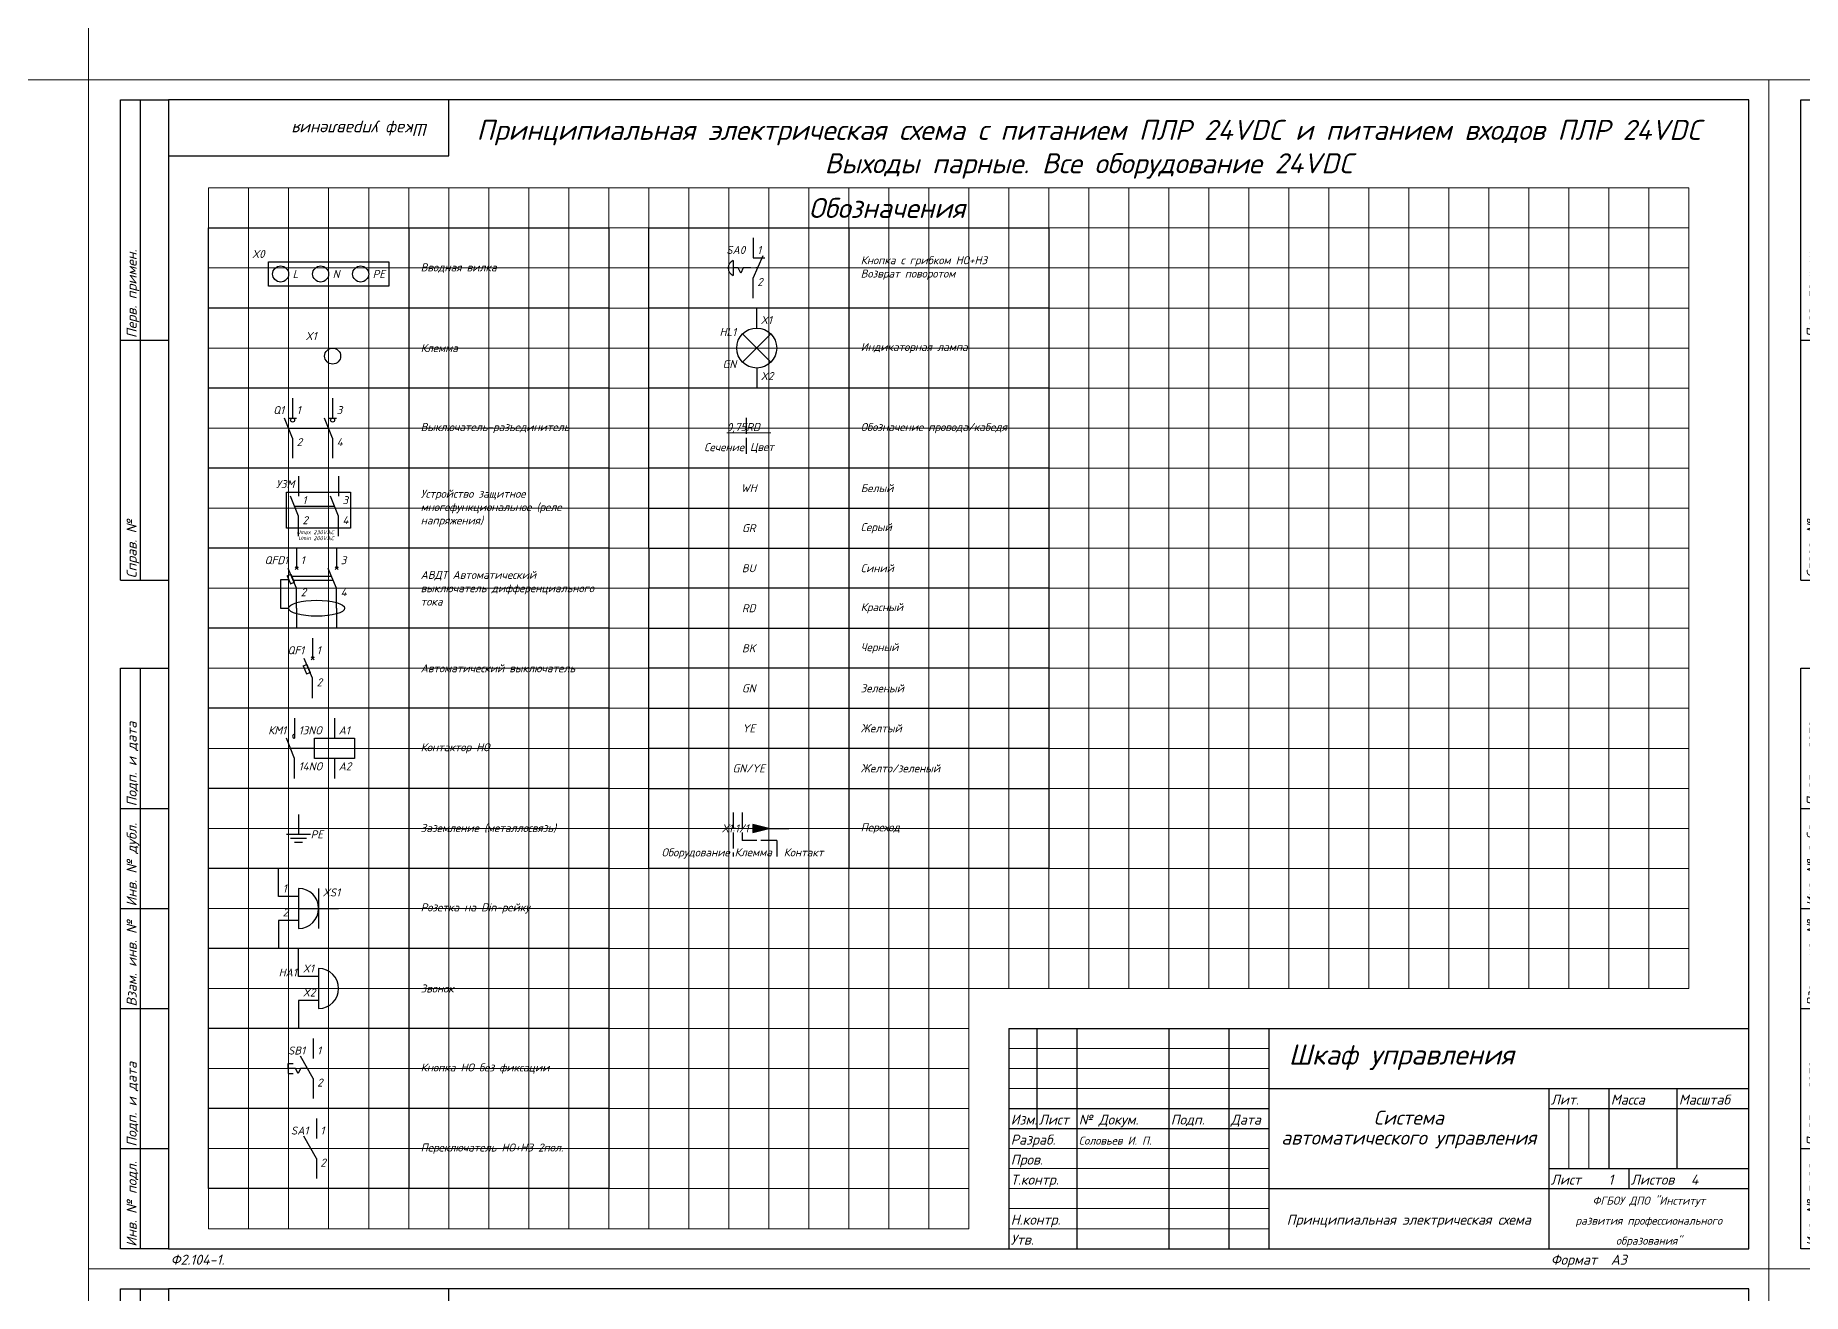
# Model space of a CAD drawing. Header units: millimetres. Extents: x 0 to 53000, y -591 to 24400.
# Drawn here: x 20586.7 to 21028.5, y 12796.8 to 13111.1 of the extents above; entities that cross this region are included whole.
import ezdxf
from ezdxf.enums import TextEntityAlignment as Align

# ---------------------------------------------------------------- set-up
doc = ezdxf.new("R2010")
doc.units = ezdxf.units.MM
doc.linetypes.add('Ш4х1_Гост_ЕСКД', pattern=[5, 4, -1])
for name, color, linetype, lineweight in [('4', 4, 'Continuous', 15), ('Основная', 7, 'Continuous', 30), ('Тонкая для кабелей', 7, 'Continuous', 15), ('Штриховая', 7, 'Ш4х1_Гост_ЕСКД', 30)]:
    doc.layers.add(name, color=color, linetype=linetype, lineweight=lineweight)
doc.layers.add('Привязки', color=2, linetype='Continuous', lineweight=0, plot=False, transparency=0.8)
doc.layers.add('рамка', color=253, linetype='Continuous', lineweight=5, transparency=0.8)
doc.styles.add('текст', font='isocpeui.ttf')

# ---------------------------------------------------------------- blocks, each defined once
blk = doc.blocks.new('*U434')
at = {"layer": 'Привязки'}
for p, q in [((-1850, 1300), (-1850, 1800)), ((-2350, 1300), (-1850, 1300)), ((350, 1300), (-1850, 1300)), ((-1850, 1300), (-1850, -1300))]:
    blk.add_line(p, q, dxfattribs=at)
blk = doc.blocks.new('*U435')
at = {"layer": 'Привязки', "color": 0, "linetype": 'ByBlock', "lineweight": -2, "transparency": 16777216}
blk.add_blockref('*U434', (14100, 0), dxfattribs=at)
blk = doc.blocks.new('*U109')
for p, q in [((8, 232), (8, 292)), ((8, 292), (20, 292)), ((13, 232), (13, 292)), ((90, 292), (90, 292)), ((90, 292), (90, 292)), ((90, 278), (90, 292)), ((90, 292), (90, 292)), ((90, 292), (90, 292)), ((90, 292), (90, 292)), ((20, 278), (90, 278)), ((8, 232), (20, 232)), ((8, 172), (8, 232)), ((13, 172), (13, 232)), ((8, 172), (20, 172)), ((8, 115), (8, 150)), ((8, 150), (20, 150)), ((13, 115), (13, 150)), ((8, 90), (8, 115)), ((8, 115), (20, 115)), ((13, 90), (13, 115)), ((8, 65), (8, 90)), ((8, 90), (20, 90)), ((13, 65), (13, 90)), ((8, 30), (8, 65)), ((8, 65), (20, 65)), ((13, 30), (13, 65)), ((230, 60), (415, 60)), ((230, 60), (230, 5)), ((237, 60), (237, 35)), ((247, 60), (247, 5)), ((270, 60), (270, 5)), ((285, 60), (285, 5)), ((295, 60), (295, 5)), ((415, 60), (415, 60)), ((415, 60), (415, 60)), ((295, 45), (415, 45)), ((365, 45), (365, 20)), ((380, 45), (380, 25)), ((397, 45), (397, 25)), ((230, 40), (295, 40)), ((365, 40), (415, 40)), ((230, 35), (295, 35)), ((8, 5), (8, 30)), ((8, 30), (20, 30)), ((13, 5), (13, 30)), ((365, 25), (415, 25)), ((385, 25), (385, 20)), ((295, 20), (415, 20)), ((365, 20), (365, 5)), ((20, 5), (8, 5))]:
    blk.add_line(p, q)
blk.add_lwpolyline([(20, 5), (415, 5), (415, 292), (20, 292)], close=True)
at = {"layer": '4'}
for p, q in [((230, 55), (295, 55)), ((230, 50), (295, 50)), ((230, 45), (295, 45)), ((370, 40), (370, 25)), ((375, 40), (375, 25)), ((230, 30), (295, 30)), ((230, 25), (295, 25)), ((230, 20), (295, 20)), ((230, 15), (295, 15)), ((230, 10), (295, 10))]:
    blk.add_line(p, q, dxfattribs=at)
at = {"layer": 'Привязки'}
blk.add_lwpolyline([(0, 0), (420, 0), (420, 297), (0, 297)], close=True, dxfattribs=at)
at = {"layer": 'рамка'}
blk.add_lwpolyline([(0, 297), (420, 297), (420, 0), (0, 0)], close=True, dxfattribs=at)
at = {"style": 'текст'}
for s, p in [('Перв. примен.', (12, 232.5)), ('Справ. №', (12, 172.5)), ('Подп. и дата', (12, 115.5)), ('Инв. № дубл.', (12, 90.5)), ('Взам. инв. №', (12, 65.5)), ('Подп. и дата', (12, 30.5)), ('Инв. № подл.', (12, 5.5))]:
    blk.add_text(s, height=2.5, rotation=90, dxfattribs=at).set_placement(p)
for s, height, p in [('Лит.', 2.5, (365.5, 41)), ('Масса', 2.5, (380.5, 41)), ('Масштаб', 2.5, (397.5, 41)), ('Изм.', 2.5, (230.5, 36)), ('Лист', 2.5, (237.5, 36)), ('№ Докум.', 2.5, (247.5, 36)), ('Подп.', 2.5, (270.5, 36)), ('Дата', 2.5, (285.5, 36)), ('Разраб.', 2.5, (230.5, 31)), ('Пров.', 2.5, (230.5, 26)), ('Т.контр.', 2.5, (230.5, 21)), ('Лист', 2.5, (365.5, 21)), ('Листов', 2.5, (385.5, 21)), ('Н.контр.', 2.5, (230.5, 11)), ('Ф2.104-1а.', 0.005, (20, 4.99)), ('Утв.', 2.5, (230.5, 6)), ('Ф2.104-1.', 2.5, (20.5, 1)), ('Формат', 2.5, (365.5, 1)), ('А3', 2.5, (380.5, 1)), ('А4', 0.025, (419.61, 0.01)), ('А2', 0.00833, (419.87, 0)), ('А1', 0.00625, (419.9, 0)), ('А0', 0.005, (419.92, 0))]:
    blk.add_text(s, height=height, dxfattribs=at).set_placement(p)
for tag, p, height in [('12', (90, 292), 0.00000373), ('13', (90, 292), 0.00000373), ('27', (90, 292), 0.00000522), ('29', (105, 279), 3.5), ('ИЗМ4', (230.5, 56), 2.5), ('ЛИСТИЗМ4', (237.5, 56), 2.5), ('№ДОКУМИЗМ4', (247.5, 56), 2.5), ('ПОДПИЗМ4', (270.5, 56), 2.5), ('ДАТАИЗМ4', (285.5, 56), 2.5), ('28', (415, 60), 0.0000438), ('ИЗМ3', (230.5, 51), 2.5), ('ЛИСТИЗМ3', (237.5, 51), 2.5), ('№ДОКУМИЗМ3', (247.5, 51), 2.5), ('ПОДПИЗМ3', (270.5, 51), 2.5), ('ДАТАИЗМ3', (285.5, 51), 2.5), ('ОБОЗНАЧЕНИЕ', (300, 51), 5), ('ИЗМ2', (230.5, 46), 2.5), ('ЛИСТИЗМ2', (237.5, 46), 2.5), ('№ДОКУМИЗМ2', (247.5, 46), 2.5), ('ПОДПИЗМ2', (270.5, 46), 2.5), ('ДАТАИЗМ2', (285.5, 46), 2.5), ('ИЗМ1', (230.5, 41), 2.5), ('ЛИСТИЗМ1', (237.5, 41), 2.5), ('№ДОКУМИЗМ1', (247.5, 41), 2.5), ('ПОДПИЗМ1', (270.5, 41), 2.5), ('ДАТАИЗМ1', (285.5, 41), 2.5), ('РАЗРАБ', (247.5, 31), 2.5), ('ДАТАРАЗРАБ', (285.5, 31), 2.5), ('ПРОВ', (247.5, 26), 2.5), ('ДАТАПРОВ', (285.5, 26), 2.5), ('ТКОНТР', (247.5, 21), 2.5), ('ДАТАТКОНТР', (285.5, 21), 2.5), ('ЛИСТОВ', (400.5, 21), 2.5), ('10', (230.5, 16), 2.5), ('11', (247.5, 16), 2.5), ('НКОНТР', (247.5, 11), 2.5), ('ДАТАНКОНТР', (285.5, 11), 2.5), ('УТВ', (247.5, 6), 2.5), ('ДАТАУТВ', (285.5, 6), 2.5)]:
    blk.add_attdef(tag, p, '', height=height, dxfattribs=at)
for tag, p, height, rotation in [('ОБОЗНАЧЕНИЕ-ВЕРХ', (85, 286), 3.5, 180), ('ПРИМЕНЯЕМОСТЬ', (19, 232.5), 2.5, 90), ('СПРАВ№', (19, 172.5), 2.5, 90), ('ДАТАУЧЁТАДУБЛ', (19, 115.5), 2.5, 90), ('ИНВ№ДУБЛ', (19, 90.5), 2.5, 90), ('ВЗАМИНВ№', (19, 65.5), 2.5, 90), ('ДАТАУЧЁТА', (19, 30.5), 2.5, 90), ('ИНВ№ПОДЛ', (19, 5.5), 2.5, 90)]:
    blk.add_attdef(tag, p, '', height=height, rotation=rotation, dxfattribs=at)
blk.add_attdef('30', text='', height=5, dxfattribs=at).set_placement((355, 64), align=Align.MIDDLE)
for tag, height, p in [('НАИМЕНОВАНИЕ1', 5, (330, 36)), ('НАИМЕНОВАНИЕ2', 3.5, (330, 31)), ('МАССА', 3.5, (388.5, 31)), ('МАСШТАБ', 3.5, (406, 31)), ('НАИМЕНОВАНИЕ3', 3.5, (330, 26)), ('НАИМЕНОВАНИЕ4', 2.5, (330, 21)), ('ЛИСТ', 2.5, (380.5, 21)), ('МАТЕРИАЛ1', 2.5, (330, 16)), ('ПРЕДПРИЯТИЕ1', 3.5, (390, 16)), ('МАТЕРИАЛ2', 2.5, (330, 11)), ('ПРЕДПРИЯТИЕ2', 3.5, (390, 11)), ('ПРЕДПРИЯТИЕ3', 3.5, (390.02, 6)), ('МАТЕРИАЛ3', 2.5, (330, 6))]:
    blk.add_attdef(tag, text='', height=height, dxfattribs=at).set_placement(p, align=Align.CENTER)
for tag, p in [('ЛИТЕРА', (367.5, 31)), ('ЛИТЕРА2', (372.5, 31)), ('ЛИТЕРА3', (377.5, 31))]:
    blk.add_attdef(tag, text='', height=2.5, dxfattribs=at).set_placement(p, align=Align.RIGHT)
for tag, p in [('ИНДЕКС', (367.5, 31)), ('ИНДЕКС2', (372.5, 31)), ('ИНДЕКС3', (377.5, 31))]:
    blk.add_attdef(tag, text='', height=2.5, dxfattribs=at).set_placement(p, align=Align.TOP_LEFT)
blk = doc.blocks.new('*U110')
for p, q in [((8, 232), (8, 292)), ((8, 292), (20, 292)), ((13, 232), (13, 292)), ((90, 292), (90, 292)), ((90, 292), (90, 292)), ((90, 278), (90, 292)), ((90, 292), (90, 292)), ((90, 292), (90, 292)), ((90, 292), (90, 292)), ((20, 278), (90, 278)), ((8, 232), (20, 232)), ((8, 172), (8, 232)), ((13, 172), (13, 232)), ((8, 172), (20, 172)), ((8, 115), (8, 150)), ((8, 150), (20, 150)), ((13, 115), (13, 150)), ((8, 90), (8, 115)), ((8, 115), (20, 115)), ((13, 90), (13, 115)), ((8, 65), (8, 90)), ((8, 90), (20, 90)), ((13, 65), (13, 90)), ((8, 30), (8, 65)), ((8, 65), (20, 65)), ((13, 30), (13, 65)), ((8, 5), (8, 30)), ((8, 30), (20, 30)), ((13, 5), (13, 30)), ((230, 20), (415, 20)), ((230, 20), (230, 5)), ((237, 20), (237, 5)), ((247, 20), (247, 5)), ((270, 20), (270, 5)), ((285, 20), (285, 5)), ((295, 20), (295, 5)), ((405, 20), (405, 5)), ((415, 20), (415, 20)), ((415, 20), (415, 20)), ((230, 10), (295, 10)), ((405, 13), (415, 13)), ((20, 5), (8, 5)), ((230, 5), (295, 5)), ((415, 5), (415, 5)), ((415, 5), (415, 5)), ((415, 5), (415, 5)), ((415, 5), (415, 5)), ((415, 5), (415, 5)), ((415, 5), (415, 5)), ((415, 5), (415, 5))]:
    blk.add_line(p, q)
blk.add_lwpolyline([(20, 5), (415, 5), (415, 292), (20, 292)], close=True)
at = {"layer": '4'}
for p, q in [((230, 15), (295, 15)), ((415, 5), (415, 5)), ((415, 5), (415, 5)), ((415, 5), (415, 5)), ((415, 5), (415, 5)), ((415, 5), (415, 5)), ((415, 5), (415, 5)), ((415, 5), (415, 5)), ((415, 5), (415, 5)), ((415, 5), (415, 5))]:
    blk.add_line(p, q, dxfattribs=at)
at = {"layer": 'Привязки'}
blk.add_lwpolyline([(0, 0), (420, 0), (420, 297), (0, 297)], close=True, dxfattribs=at)
at = {"layer": 'рамка'}
blk.add_lwpolyline([(0, 297), (420, 297), (420, 0), (0, 0)], close=True, dxfattribs=at)
at = {"style": 'текст'}
for s, p in [('Перв. примен.', (12, 232.5)), ('Справ. №', (12, 172.5)), ('Подп. и дата', (12, 115.5)), ('Инв. № дубл.', (12, 90.5)), ('Взам. инв. №', (12, 65.5)), ('Подп. и дата', (12, 30.5)), ('Инв. № подл.', (12, 5.5))]:
    blk.add_text(s, height=2.5, rotation=90, dxfattribs=at).set_placement(p)
for s, height, p in [('Лист', 2.5, (405.5, 14)), ('Ф2.104-1.', 0.005, (20, 4.99)), ('Изм.', 2.5, (230.5, 6)), ('Лист', 2.5, (237.5, 6)), ('№ Докум.', 2.5, (247.5, 6)), ('Подп.', 2.5, (270.5, 6)), ('Дата', 2.5, (285.5, 6)), ('Разраб.', 0.0000135, (415, 5)), ('Пров.', 0.0000135, (415, 5)), ('Т.контр.', 0.0000135, (415, 5)), ('Н.контр.', 0.0000135, (415, 5)), ('Утв.', 0.0000135, (415, 5)), ('Лит.', 0.0000135, (415, 5)), ('Масса', 0.0000135, (415, 5)), ('Масштаб', 0.0000135, (415, 5)), ('Листов', 0.0000135, (415, 5)), ('Ф2.104-1а.', 2.5, (20.5, 1)), ('Формат', 2.5, (365.5, 1)), ('А3', 2.5, (380.5, 1)), ('А4', 0.025, (419.61, 0.01)), ('А2', 0.00833, (419.87, 0)), ('А1', 0.00625, (419.9, 0)), ('А0', 0.005, (419.92, 0))]:
    blk.add_text(s, height=height, dxfattribs=at).set_placement(p)
for tag, p, height in [('12', (90, 292), 0.00000373), ('13', (90, 292), 0.00000373), ('27', (90, 292), 0.00000522), ('29', (105, 249), 3.5), ('ИЗМ2', (230.5, 16), 2.5), ('ЛИСТИЗМ2', (237.5, 16), 2.5), ('№ДОКУМИЗМ2', (247.5, 16), 2.5), ('28', (415, 20), 0.0000438), ('ИЗМ1', (230.5, 11), 2.5), ('ЛИСТИЗМ1', (237.5, 11), 2.5), ('№ДОКУМИЗМ1', (247.5, 11), 2.5), ('ПОДПИЗМ1', (270.5, 11), 2.5), ('ДАТАИЗМ1', (285.5, 11), 2.5), ('ДАТАНКОНТР', (285.5, 11), 2.5), ('ОБОЗНАЧЕНИЕ', (300, 11), 5), ('ДАТАУТВ', (285.5, 6), 2.5), ('РАЗРАБ', (415, 5), 0.0000135), ('ЛИСТОВ', (415, 5), 0.0000135), ('ПРОВ', (415, 5), 0.0000135), ('ТКОНТР', (415, 5), 0.0000135), ('НКОНТР', (415, 5), 0.0000135), ('УТВ', (415, 5), 0.0000135), ('10', (415, 5), 0.0000135), ('11', (415, 5), 0.0000135), ('ПОДПИЗМ2', (415, 5), 0.0000135), ('ДАТАИЗМ2', (415, 5), 0.0000135), ('ИЗМ3', (415, 5), 0.0000135), ('ЛИСТИЗМ3', (415, 5), 0.0000135), ('№ДОКУМИЗМ3', (415, 5), 0.0000135), ('ПОДПИЗМ3', (415, 5), 0.0000135), ('ДАТАИЗМ3', (415, 5), 0.0000135), ('ИЗМ4', (415, 5), 0.0000135), ('ЛИСТИЗМ4', (415, 5), 0.0000135), ('№ДОКУМИЗМ4', (415, 5), 0.0000135), ('ПОДПИЗМ4', (415, 5), 0.0000135), ('ДАТАИЗМ4', (415, 5), 0.0000135), ('ДАТАРАЗРАБ', (415, 5), 0.0000135), ('ДАТАПРОВ', (415, 5), 0.0000135), ('ДАТАТКОНТР', (415, 5), 0.0000135)]:
    blk.add_attdef(tag, p, '', height=height, dxfattribs=at)
for tag, p, height, rotation in [('ОБОЗНАЧЕНИЕ-ВЕРХ', (85, 286), 3.5, 180), ('ПРИМЕНЯЕМОСТЬ', (19, 232.5), 2.5, 90), ('СПРАВ№', (19, 172.5), 2.5, 90), ('ДАТАУЧЁТАДУБЛ', (19, 115.5), 2.5, 90), ('ИНВ№ДУБЛ', (19, 90.5), 2.5, 90), ('ВЗАМИНВ№', (19, 65.5), 2.5, 90), ('ДАТАУЧЁТА', (19, 30.5), 2.5, 90), ('ИНВ№ПОДЛ', (19, 5.5), 2.5, 90)]:
    blk.add_attdef(tag, p, '', height=height, rotation=rotation, dxfattribs=at)
blk.add_attdef('30', text='', height=5, dxfattribs=at).set_placement((355, 34), align=Align.MIDDLE)
for tag, height, p in [('ЛИСТ', 2.5, (410, 9)), ('НАИМЕНОВАНИЕ1', 0.000027, (415, 5)), ('НАИМЕНОВАНИЕ2', 0.0000189, (415, 5)), ('НАИМЕНОВАНИЕ3', 0.0000189, (415, 5)), ('НАИМЕНОВАНИЕ4', 0.0000135, (415, 5)), ('МАССА', 0.0000189, (415, 5)), ('МАСШТАБ', 0.0000189, (415, 5)), ('МАТЕРИАЛ1', 0.0000135, (415, 5)), ('МАТЕРИАЛ2', 0.0000135, (415, 5)), ('МАТЕРИАЛ3', 0.0000135, (415, 5)), ('ПРЕДПРИЯТИЕ1', 0.0000189, (415, 5)), ('ПРЕДПРИЯТИЕ2', 0.0000189, (415, 5)), ('ПРЕДПРИЯТИЕ3', 0.0000189, (415, 5))]:
    blk.add_attdef(tag, text='', height=height, dxfattribs=at).set_placement(p, align=Align.CENTER)
for tag in ['ЛИТЕРА', 'ЛИТЕРА2', 'ЛИТЕРА3']:
    blk.add_attdef(tag, text='', height=0.0000135, dxfattribs=at).set_placement((415, 5), align=Align.RIGHT)
for tag in ['ИНДЕКС', 'ИНДЕКС2', 'ИНДЕКС3']:
    blk.add_attdef(tag, text='', height=0.0000135, dxfattribs=at).set_placement((415, 5), align=Align.TOP_LEFT)

msp = doc.modelspace()

# ---------------------------------------------------------------- hatches: boundary and pattern name
at = {"layer": 'Основная'}
h = msp.add_hatch(color=256, dxfattribs=at)
h.dxf.hatch_style = 1
h.paths.add_polyline_path([(20770, 12913), (20766, 12914), (20766, 12913)])
h.paths.add_polyline_path([(20770, 12913), (20766, 12913), (20766, 12912)])

# ---------------------------------------------------------------- linework, layer by layer
for p, q in [((20630, 13063), (20680, 13063)), ((20630, 13043), (20630, 13063)), ((20680, 13063), (20680, 13043)), ((20680, 13063), (20730, 13063)), ((20730, 13063), (20730, 13043)), ((20740, 13063), (20790, 13063)), ((20740, 13043), (20740, 13063)), ((20766.125, 13060.5), (20766.125, 13055.5)), ((20790, 13063), (20790, 13043)), ((20790, 13063), (20840, 13063)), ((20840, 13063), (20840, 13043)), ((20645, 13054.5), (20675, 13054.5)), ((20645, 13048.5), (20645, 13054.5)), ((20675, 13054.5), (20675, 13048.5)), ((20761.125, 13054.875), (20761.125, 13051.125)), ((20766.125, 13050.5), (20768.625, 13056.125)), ((20766.125, 13055.5), (20768.9928, 13055.5)), ((20762.375, 13053), (20761.125, 13053)), ((20763, 13051.75), (20762.375, 13053)), ((20763.625, 13053), (20763, 13051.75)), ((20765.5, 13053), (20763.625, 13053)), ((20766.125, 13045.5), (20766.125, 13050.5)), ((20767.23611, 13053), (20766.75, 13053)), ((20675, 13048.5), (20645, 13048.5)), ((20680, 13043), (20630, 13043)), ((20630, 13023), (20630, 13043)), ((20730, 13043), (20680, 13043)), ((20680, 13043), (20680, 13023)), ((20730, 13043), (20730, 13023)), ((20790, 13043), (20740, 13043)), ((20740, 13023), (20740, 13043)), ((20767, 13038), (20767, 13043)), ((20840, 13043), (20790, 13043)), ((20790, 13043), (20790, 13023)), ((20840, 13043), (20840, 13023)), ((20763.46447, 13036.53553), (20770.53553, 13029.46447)), ((20763.46447, 13029.46447), (20770.53553, 13036.53553)), ((20767, 13028), (20767, 13023)), ((20680, 13023), (20630, 13023)), ((20630, 13003), (20630, 13023)), ((20651, 13020.5), (20651, 13015.5)), ((20661, 13020.5), (20661, 13015.5)), ((20730, 13023), (20680, 13023)), ((20680, 13023), (20680, 13003)), ((20730, 13023), (20730, 13003)), ((20790, 13023), (20740, 13023)), ((20740, 13003), (20740, 13023)), ((20840, 13023), (20790, 13023)), ((20790, 13023), (20790, 13003)), ((20840, 13023), (20840, 13003)), ((20651, 13010.5), (20649, 13015.5)), ((20650, 13015.5), (20652, 13015.5)), ((20661, 13010.5), (20659, 13015.5)), ((20660, 13015.5), (20662, 13015.5)), ((20650, 13013), (20660.00059, 13012.99851)), ((20651, 13010.5), (20651, 13005.5)), ((20661, 13010.5), (20661, 13005.5)), ((20680, 13003), (20630, 13003)), ((20630, 12983), (20630, 13003)), ((20730, 13003), (20680, 13003)), ((20680, 13003), (20680, 12983)), ((20730, 13003), (20730, 12983)), ((20790, 13003), (20740, 13003)), ((20740, 12983), (20740, 13003)), ((20840, 13003), (20790, 13003)), ((20790, 13003), (20790, 12983)), ((20840, 13003), (20840, 12983)), ((20649.43966, 12997), (20665.43966, 12997)), ((20649.43966, 12988), (20649.43966, 12997)), ((20652.43966, 13001), (20652.43966, 12996)), ((20662.43966, 13001), (20662.43966, 12996)), ((20665.43966, 12997), (20665.43966, 12988)), ((20652.43966, 12991), (20650.43966, 12996)), ((20651.44025, 12993.49851), (20661.43966, 12993.5)), ((20662.43966, 12991), (20660.43966, 12996)), ((20740, 12993), (20840, 12993)), ((20652.43966, 12986), (20652.43966, 12991)), ((20662.43966, 12986), (20662.43966, 12991)), ((20665.43966, 12988), (20649.43966, 12988)), ((20680, 12983), (20630, 12983)), ((20630, 12963), (20630, 12983)), ((20652, 12983), (20652, 12978)), ((20662, 12983), (20662, 12978)), ((20730, 12983), (20680, 12983)), ((20680, 12983), (20680, 12963)), ((20730, 12983), (20730, 12963)), ((20740, 12983), (20840, 12983)), ((20740, 12983), (20740, 12973)), ((20790, 12983), (20790, 12973)), ((20840, 12983), (20840, 12973)), ((20650.02051, 12975.08022), (20648, 12975.08022)), ((20648, 12975.08022), (20648, 12968)), ((20649.59194, 12976.08022), (20650.51108, 12976.47414)), ((20649.59194, 12976.08022), (20650.44908, 12974.08022)), ((20652, 12973), (20649.87931, 12977.94828)), ((20650.51108, 12976.47414), (20651.36823, 12974.47414)), ((20650.72537, 12975.97414), (20660.72537, 12975.97414)), ((20651.15394, 12974.97414), (20661.15394, 12974.97414)), ((20652.35355, 12978.35355), (20651.64645, 12977.64645)), ((20651.64645, 12978.35355), (20652.35355, 12977.64645)), ((20652, 12978), (20652.35355, 12978.35355)), ((20662, 12973), (20659.87931, 12977.94828)), ((20662.35355, 12978.35355), (20661.64645, 12977.64645)), ((20661.64645, 12978.35355), (20662.35355, 12977.64645)), ((20662, 12978), (20662.35355, 12978.35355)), ((20650.44908, 12974.08022), (20651.36823, 12974.47414)), ((20652, 12968), (20652, 12973)), ((20662, 12968), (20662, 12973)), ((20790, 12973), (20740, 12973)), ((20740, 12953), (20740, 12973)), ((20840, 12973), (20790, 12973)), ((20790, 12973), (20790, 12953)), ((20840, 12973), (20840, 12953)), ((20648, 12968), (20650, 12968)), ((20652, 12968), (20652, 12963)), ((20662, 12968), (20662, 12963)), ((20680, 12963), (20630, 12963)), ((20630, 12943), (20630, 12963)), ((20730, 12963), (20680, 12963)), ((20680, 12963), (20680, 12943)), ((20730, 12963), (20730, 12943)), ((20740, 12963), (20840, 12963)), ((20656, 12960.5), (20656, 12955.5)), ((20653.59194, 12953.58022), (20654.51108, 12953.97414)), ((20653.59194, 12953.58022), (20654.44908, 12951.58022)), ((20656, 12950.5), (20653.87931, 12955.44828)), ((20654.51108, 12953.97414), (20655.36823, 12951.97414)), ((20656.35355, 12955.85355), (20655.64645, 12955.14645)), ((20655.64645, 12955.85355), (20656.35355, 12955.14645)), ((20656, 12955.5), (20656.35355, 12955.85355)), ((20790, 12953), (20740, 12953)), ((20740, 12933), (20740, 12953)), ((20840, 12953), (20790, 12953)), ((20790, 12953), (20790, 12933)), ((20840, 12953), (20840, 12933)), ((20654.44908, 12951.58022), (20655.36823, 12951.97414)), ((20656, 12945.5), (20656, 12950.5)), ((20680, 12943), (20630, 12943)), ((20630, 12923), (20630, 12943)), ((20651.5, 12940.5), (20651.5, 12935.5)), ((20661.5, 12940.5), (20661.5, 12935.5)), ((20730, 12943), (20680, 12943)), ((20680, 12943), (20680, 12923)), ((20730, 12943), (20730, 12923)), ((20740, 12943), (20840, 12943)), ((20651.5, 12930.5), (20649.5, 12935.5)), ((20656.5, 12935.5), (20666.5, 12935.5)), ((20656.5, 12930.5), (20656.5, 12935.5)), ((20666.5, 12935.5), (20666.5, 12930.5)), ((20656.5, 12933), (20650.5, 12933)), ((20790, 12933), (20740, 12933)), ((20740, 12923), (20740, 12933)), ((20840, 12933), (20790, 12933)), ((20790, 12933), (20790, 12923)), ((20840, 12933), (20840, 12923)), ((20651.5, 12925.5), (20651.5, 12930.5)), ((20666.5, 12930.5), (20656.5, 12930.5)), ((20661.5, 12930.5), (20661.5, 12925.5)), ((20680, 12923), (20630, 12923)), ((20630, 12903), (20630, 12923)), ((20730, 12923), (20680, 12923)), ((20680, 12923), (20680, 12903)), ((20730, 12923), (20730, 12903)), ((20740, 12923), (20840, 12923)), ((20740, 12903), (20740, 12923)), ((20790, 12923), (20790, 12903)), ((20840, 12923), (20840, 12903)), ((20652.5, 12916.5), (20652.5, 12911.5)), ((20770, 12913), (20766, 12914)), ((20766, 12914), (20766, 12912)), ((20655.5, 12911.5), (20649.5, 12911.5)), ((20654.5, 12910.5), (20650.5, 12910.5)), ((20653.5, 12909.5), (20651.5, 12909.5)), ((20766, 12912), (20770, 12913)), ((20770, 12913), (20775, 12913)), ((20680, 12903), (20630, 12903)), ((20630, 12883), (20630, 12903)), ((20647.5, 12896), (20647.5, 12903)), ((20730, 12903), (20680, 12903)), ((20680, 12903), (20680, 12883)), ((20730, 12903), (20730, 12883)), ((20790, 12903), (20740, 12903)), ((20840, 12903), (20790, 12903)), ((20652.5, 12896), (20647.5, 12896)), ((20652.5, 12898), (20652.5, 12888)), ((20657.5, 12898), (20657.5, 12888)), ((20652.5, 12893), (20662.5, 12893)), ((20652.5, 12890), (20647.5, 12890)), ((20647.5, 12890), (20647.5, 12883)), ((20680, 12883), (20630, 12883)), ((20630, 12863), (20630, 12883)), ((20652.5, 12876), (20652.5, 12883)), ((20730, 12883), (20680, 12883)), ((20680, 12883), (20680, 12863)), ((20730, 12883), (20730, 12863)), ((20657.5, 12878), (20657.5, 12868)), ((20657.5, 12876), (20652.5, 12876)), ((20657.5, 12870), (20652.5, 12870)), ((20652.5, 12870), (20652.5, 12863)), ((20680, 12863), (20630, 12863)), ((20630, 12843), (20630, 12863)), ((20656.125, 12860.5), (20656.125, 12855.5)), ((20730, 12863), (20680, 12863)), ((20680, 12863), (20680, 12843)), ((20730, 12863), (20730, 12843)), ((20656.125, 12850.5), (20653, 12856.125)), ((20649.875, 12854.25), (20651.125, 12854.25)), ((20649.875, 12853), (20649.875, 12854.25)), ((20651.75, 12853), (20649.875, 12853)), ((20649.875, 12853), (20649.875, 12851.75)), ((20649.875, 12851.75), (20651.125, 12851.75)), ((20652.375, 12851.75), (20651.75, 12853)), ((20653, 12853), (20652.375, 12851.75)), ((20654.73611, 12853), (20653, 12853)), ((20656.125, 12850.5), (20656.125, 12845.5)), ((20680, 12843), (20630, 12843)), ((20630, 12823), (20630, 12843)), ((20730, 12843), (20680, 12843)), ((20680, 12843), (20680, 12823)), ((20730, 12843), (20730, 12823)), ((20656.93966, 12840.5), (20656.93966, 12835.5)), ((20656.93966, 12830.5), (20653.81466, 12836.125)), ((20656.93966, 12830.5), (20656.93966, 12825.5)), ((20680, 12823), (20630, 12823)), ((20730, 12823), (20680, 12823))]:
    msp.add_line(p, q, dxfattribs=at)
for centre, radius in [((20648, 13051.5), 2), ((20658, 13051.5), 2), ((20668, 13051.5), 2), ((20767, 13033), 5), ((20661, 13031), 2), ((20651, 13015), 0.5), ((20661, 13015), 0.5)]:
    msp.add_circle(centre, radius, dxfattribs=at)
for centre, radius, start, end in [((20761.90625, 13053), 2.03125, 112.6198649, 247.3801351), ((20651.5, 12936), 0.5, 90, 270), ((20652.5, 12893), 5, 270, 90), ((20657.5, 12873), 5, 270, 90)]:
    msp.add_arc(centre, radius, start, end, dxfattribs=at)
msp.add_ellipse((20657, 12968), major_axis=(-7, 0), ratio=0.285714286, dxfattribs=at)
at = {"layer": 'Привязки'}
for p, q in [((20630, 13073), (21000, 13073)), ((20630, 12813), (20630, 13073)), ((20640, 13073), (20640, 12813)), ((20650, 13073), (20650, 12813)), ((20660, 13073), (20660, 12813)), ((20670, 13073), (20670, 12813)), ((20680, 13073), (20680, 12813)), ((20690, 13073), (20690, 12813)), ((20700, 13073), (20700, 12813)), ((20710, 13073), (20710, 12813)), ((20720, 13073), (20720, 12813)), ((20730, 13073), (20730, 12813)), ((20740, 13073), (20740, 12813)), ((20750, 13073), (20750, 12813)), ((20760, 13073), (20760, 12813)), ((20770, 13073), (20770, 12813)), ((20780, 13073), (20780, 12813)), ((20790, 13073), (20790, 12813)), ((20800, 13073), (20800, 12813)), ((20810, 13073), (20810, 12813)), ((20820, 13073), (20820, 12873)), ((20830, 13073), (20830, 12873)), ((20840, 13073), (20840, 12873)), ((20850, 13073), (20850, 12873)), ((20860, 13073), (20860, 12873)), ((20870, 13073), (20870, 12873)), ((20880, 13073), (20880, 12873)), ((20890, 13073), (20890, 12873)), ((20900, 13073), (20900, 12873)), ((20910, 13073), (20910, 12873)), ((20920, 13073), (20920, 12873)), ((20930, 13073), (20930, 12873)), ((20940, 13073), (20940, 12873)), ((20950, 13073), (20950, 12873)), ((20960, 13073), (20960, 12873)), ((20970, 13073), (20970, 12873)), ((20980, 13073), (20980, 12873)), ((20990, 13073), (20990, 12873)), ((21000, 13073), (21000, 12873)), ((20630, 13063), (21000, 13063)), ((20630, 13053), (21000, 13053)), ((20630, 13043), (21000, 13043)), ((20630, 13033), (21000, 13033)), ((20630, 13023), (21000, 13023)), ((20630, 13013), (21000, 13013)), ((20630, 13003), (21000, 13003)), ((20630, 12993), (21000, 12993)), ((20630, 12983), (21000, 12983)), ((20630, 12973), (21000, 12973)), ((20630, 12963), (21000, 12963)), ((20630, 12953), (21000, 12953)), ((20630, 12943), (21000, 12943)), ((20630, 12933), (21000, 12933)), ((20630, 12923), (21000, 12923)), ((20630, 12913), (21000, 12913)), ((20630, 12903), (21000, 12903)), ((20630, 12893), (21000, 12893)), ((20630, 12883), (21000, 12883)), ((20630, 12873), (20820, 12873)), ((21000, 12873), (20820, 12873)), ((20820, 12873), (20820, 12813)), ((20630, 12863), (20820, 12863)), ((20630, 12853), (20820, 12853)), ((20630, 12843), (20820, 12843)), ((20630, 12833), (20820, 12833)), ((20630, 12823), (20820, 12823)), ((20820, 12813), (20630, 12813))]:
    msp.add_line(p, q, dxfattribs=at)
at = {"layer": 'Тонкая для кабелей'}
msp.add_line((20770.5, 13011.8), (20759.5, 13011.8), dxfattribs=at)
at = {"layer": 'Штриховая'}
for p, q in [((20764.38516, 13015.5678), (20764.38516, 13006.0896)), ((20761.07876, 12917), (20761.07876, 12906)), ((20763.35237, 12917), (20763.35237, 12909.99991)), ((20772, 12910), (20763.35237, 12909.99991)), ((20772, 12910), (20772, 12906))]:
    msp.add_line(p, q, dxfattribs=at)

# ---------------------------------------------------------------- block references
ref = msp.add_blockref('*U109', (20600, 12803))
ref.add_attrib('ОБОЗНАЧЕНИЕ', 'Шкаф управления', (20900, 12854), dxfattribs={"height": 5, "style": 'текст'})
ref.add_attrib('ОБОЗНАЧЕНИЕ-ВЕРХ', 'Шкаф управления', (20685, 13089), dxfattribs={"height": 3, "rotation": 180, "style": 'текст'})
ref.add_attrib('НАИМЕНОВАНИЕ1', 'Система', dxfattribs={"height": 3.5, "style": 'текст'}).set_placement((20930, 12839), align=Align.CENTER)
ref.add_attrib('НАИМЕНОВАНИЕ2', 'автоматического управления', dxfattribs={"height": 3.5, "style": 'текст'}).set_placement((20930, 12834), align=Align.CENTER)
ref.add_attrib('РАЗРАБ', 'Соловьев И. П.', (20847.5, 12834), dxfattribs={"height": 2, "style": 'текст'})
ref.add_attrib('ЛИСТОВ', '4', (21000.5, 12824), dxfattribs={"height": 2.5, "style": 'текст'})
ref.add_attrib('ЛИСТ', '1', dxfattribs={"height": 2.5, "style": 'текст'}).set_placement((20980.5, 12824), align=Align.CENTER)
ref.add_attrib('МАТЕРИАЛ2', 'Принципиальная электрическая схема', dxfattribs={"height": 2.5, "style": 'текст'}).set_placement((20930, 12814), align=Align.CENTER)
ref.add_attrib('ПРЕДПРИЯТИЕ1', 'ФГБОУ ДПО "Институт', dxfattribs={"height": 2, "style": 'текст'}).set_placement((20990, 12819), align=Align.CENTER)
ref.add_attrib('ПРЕДПРИЯТИЕ2', 'развития профессионального', dxfattribs={"height": 2, "style": 'текст'}).set_placement((20990, 12814), align=Align.CENTER)
ref.add_attrib('ПРЕДПРИЯТИЕ3', 'образования"', dxfattribs={"height": 2, "style": 'текст'}).set_placement((20990.02045, 12809), align=Align.CENTER)
ref = msp.add_blockref('*U110', (21020, 12803))
ref.add_attrib('ОБОЗНАЧЕНИЕ', 'Шкаф управления', (21320, 12814), dxfattribs={"height": 5, "style": 'текст'})
ref.add_attrib('ОБОЗНАЧЕНИЕ-ВЕРХ', 'Шкаф управления', (21105, 13089), dxfattribs={"height": 3, "rotation": 180, "style": 'текст'})
ref.add_attrib('НАИМЕНОВАНИЕ1', 'Система', dxfattribs={"height": 0.0000189, "style": 'текст'}).set_placement((21434.99954, 12808.00017), align=Align.CENTER)
ref.add_attrib('НАИМЕНОВАНИЕ2', 'автоматического управления', dxfattribs={"height": 0.0000189, "style": 'текст'}).set_placement((21434.99954, 12808.00014), align=Align.CENTER)
ref.add_attrib('НАИМЕНОВАНИЕ3', 'уровнем', dxfattribs={"height": 0.0000189, "style": 'текст'}).set_placement((21434.99954, 12808.00011), align=Align.CENTER)
ref.add_attrib('РАЗРАБ', 'Соловьев И. П.', (21434.99909, 12808.00014), dxfattribs={"height": 0.0000108, "style": 'текст'})
ref.add_attrib('ЛИСТОВ', '3', (21434.99992, 12808.00009), dxfattribs={"height": 0.0000135, "style": 'текст'})
ref.add_attrib('ЛИСТ', '2', dxfattribs={"height": 2.5, "style": 'текст'}).set_placement((21430, 12812), align=Align.CENTER)
ref.add_attrib('МАТЕРИАЛ2', 'Принципиальная электрическая схема', dxfattribs={"height": 0.0000135, "style": 'текст'}).set_placement((21434.99954, 12808.00003), align=Align.CENTER)
ref.add_attrib('ПРЕДПРИЯТИЕ1', 'ФГБОУ ДПО "Институт', dxfattribs={"height": 0.0000108, "style": 'текст'}).set_placement((21434.99986, 12808.00006), align=Align.CENTER)
ref.add_attrib('ПРЕДПРИЯТИЕ2', 'развития профессионального', dxfattribs={"height": 0.0000108, "style": 'текст'}).set_placement((21434.99986, 12808.00003), align=Align.CENTER)
ref.add_attrib('ПРЕДПРИЯТИЕ3', 'образования"', dxfattribs={"height": 0.0000108, "style": 'текст'}).set_placement((21434.99986, 12808.00001), align=Align.CENTER)
ref = msp.add_blockref('*U110', (20600, 12506))
ref.add_attrib('ОБОЗНАЧЕНИЕ', 'Метрология и КИП', (20900, 12517), dxfattribs={"height": 5, "style": 'текст'})
ref.add_attrib('ОБОЗНАЧЕНИЕ-ВЕРХ', 'Метрология и КИП', (20685, 12792), dxfattribs={"height": 3, "rotation": 180, "style": 'текст'})
ref.add_attrib('НАИМЕНОВАНИЕ1', 'Система', dxfattribs={"height": 0.0000189, "style": 'текст'}).set_placement((21014.99954, 12511.00017), align=Align.CENTER)
ref.add_attrib('НАИМЕНОВАНИЕ2', 'автоматического управления', dxfattribs={"height": 0.0000189, "style": 'текст'}).set_placement((21014.99954, 12511.00014), align=Align.CENTER)
ref.add_attrib('НАИМЕНОВАНИЕ3', 'уровнем', dxfattribs={"height": 0.0000189, "style": 'текст'}).set_placement((21014.99954, 12511.00011), align=Align.CENTER)
ref.add_attrib('РАЗРАБ', 'Соловьев И. П.', (21014.99909, 12511.00014), dxfattribs={"height": 0.0000108, "style": 'текст'})
ref.add_attrib('ЛИСТОВ', '3', (21014.99992, 12511.00009), dxfattribs={"height": 0.0000135, "style": 'текст'})
ref.add_attrib('ЛИСТ', '6', dxfattribs={"height": 2.5, "style": 'текст'}).set_placement((21010, 12515), align=Align.CENTER)
ref.add_attrib('МАТЕРИАЛ2', 'Принципиальная электрическая схема', dxfattribs={"height": 0.0000135, "style": 'текст'}).set_placement((21014.99954, 12511.00003), align=Align.CENTER)
ref.add_attrib('ПРЕДПРИЯТИЕ1', 'ФГБОУ ДПО "Институт', dxfattribs={"height": 0.0000108, "style": 'текст'}).set_placement((21014.99986, 12511.00006), align=Align.CENTER)
ref.add_attrib('ПРЕДПРИЯТИЕ2', 'развития профессионального', dxfattribs={"height": 0.0000108, "style": 'текст'}).set_placement((21014.99986, 12511.00003), align=Align.CENTER)
ref.add_attrib('ПРЕДПРИЯТИЕ3', 'образования"', dxfattribs={"height": 0.0000108, "style": 'текст'}).set_placement((21014.99986, 12511.00001), align=Align.CENTER)
at = {"layer": 'Привязки'}
msp.add_blockref('*U435', (8350, 11800), dxfattribs=at)

# ---------------------------------------------------------------- texts
at = {"layer": 'Основная', "style": 'текст'}
for s, width, heights, insert, char_height, attachment_point in [('Принципиальная электрическая схема с питанием ПЛР 24VDC и питанием входов ПЛР 24VDC\\PВыходы парные. Все оборудование 24VDC', 333.9398066, [15.99579], (20850.0002, 13089.99996), 5, 2), ('Обозначения', 61.6342055, [9.9986], (20780, 13068), 5, 4), ('X0', 10, [0], (20644, 13055.5), 2, 9), ('1', 3, [0], (20767.125, 13056.5), 2, 7), ('Кнопка с грибком НО+НЗ\\PВозврат поворотом', 46.8631649, [15.03875], (20793, 13053), 2, 4), ('L', 5, [0], (20651, 13051.5), 2, 4), ('N', 5, [0], (20661, 13051.5), 2, 4), ('PE', 5, [0], (20671, 13051.5), 2, 4), ('Вводная вилка', 41.4161511, [2.33491], (20683, 13053), 2, 4), ('2', 3, [0], (20767.125, 13048.5), 2, 7), ('X1', 10, [0], (20657, 13035), 2, 9), ('X1', 3, [0], (20768, 13039), 2, 7), ('Клемма', 41.4161511, [2.33491], (20683, 13033), 2, 4), ('Индикаторная лампа', 41.4161511, [2.33491], (20793, 13033), 2, 4), ('X2', 3, [0], (20768, 13025), 2, 7), ('1', 3, [0], (20652, 13016.5), 2, 7), ('3', 3, [0], (20662, 13016.5), 2, 7), ('2', 3, [0], (20652, 13008.5), 2, 7), ('4', 3, [0], (20662, 13008.5), 2, 7), ('Выключатель-разъединитель', 41.4161511, [2.33491], (20683, 13013), 2, 4), ('Обозначение провода/кабедя', 41.4161511, [2.33491], (20793, 13013), 2, 4), ('Сечение', 11.4279908, [2.33491], (20758.85032, 13008.23636), 2, 5), ('Цвет', 11.4279908, [2.33491], (20768.30303, 13008.02317), 2, 5), ('УЗМ', 5.8793103, [0], (20651.43966, 12998), 2, 9), ('Устройство защитное многофункциональное (реле напряжения)', 46.5568767, [14.66688], (20683, 12993), 2, 4), ('WH', 41.4161511, [2.33491], (20765, 12998), 2, 5), ('Белый', 41.4161511, [2.33491], (20793, 12998), 2, 4), ('1', 3, [0], (20653.43966, 12994), 2, 7), ('3', 3, [0], (20663.43966, 12994), 2, 7), ('2', 3, [0], (20653.43966, 12989), 2, 7), ('4', 3, [0], (20663.43966, 12989), 2, 7), ('GR', 41.4161511, [2.33491], (20765, 12988), 2, 5), ('Серый', 41.4161511, [2.33491], (20793, 12988), 2, 4), ('Umax 230VAC', 12.2395477, [0], (20661.31897, 12986.49676), 1, 9), ('Umin 200VAC', 14.3469034, [0], (20661.31897, 12985), 1, 9), ('1', 3, [0], (20653, 12979), 2, 7), ('3', 3, [0], (20663, 12979), 2, 7), ('АВДТ Автоматический выключатель дифференциального тока', 46.3645442, [16.16388], (20683, 12973), 2, 4), ('BU', 41.4161511, [2.33491], (20765, 12978), 2, 5), ('Синий', 41.4161511, [2.33491], (20793, 12978), 2, 4), ('2', 3, [0], (20653, 12971), 2, 7), ('4', 3, [0], (20663, 12971), 2, 7), ('RD', 41.4161511, [2.33491], (20765, 12968), 2, 5), ('Красный', 41.4161511, [2.33491], (20793, 12968), 2, 4), ('1', 3, [0], (20657, 12956.5), 2, 7), ('BK', 41.4161511, [2.33491], (20765, 12958), 2, 5), ('Черный', 41.4161511, [2.33491], (20793, 12958), 2, 4), ('Автоматический выключатель', 41.4161511, [2.33491], (20683, 12953), 2, 4), ('2', 3, [0], (20657, 12948.5), 2, 7), ('GN', 41.4161511, [2.33491], (20765, 12948), 2, 5), ('Зеленый', 41.4161511, [2.33491], (20793, 12948), 2, 4), ('КМ1', 5.8793103, [0], (20649.37931, 12936.5), 2, 9), ('13NO', 3, [0], (20652.5, 12936.5), 2, 7), ('А1', 3, [0], (20662.5, 12936.5), 2, 7), ('YE', 41.4161511, [2.33491], (20765, 12938), 2, 5), ('Желтый', 41.4161511, [2.33491], (20793, 12938), 2, 4), ('Контактор НО', 41.4161511, [2.33491], (20683, 12933), 2, 4), ('14NO', 3, [0], (20652.5, 12927.5), 2, 7), ('А2', 3, [0], (20662.5, 12927.5), 2, 7), ('GN/YE', 41.4161511, [2.33491], (20765, 12928), 2, 5), ('Желто/зеленый', 41.4161511, [2.33491], (20793, 12928), 2, 4), ('Заземление (металлосвязь)', 41.4161511, [2.33491], (20683, 12913), 2, 4), ('Х1:1/1', 10, [0], (20765, 12913), 2, 6), ('Переход', 41.4161511, [2.33491], (20793, 12913), 2, 4), ('PE', 5, [0], (20655.5, 12911.5), 2, 4), ('Оборудование', 11.4279908, [2.33491], (20751.7411, 12906.73636), 2, 5), ('Клемма', 11.4279908, [2.33491], (20766.14456, 12907.03865), 2, 5), ('Контакт', 11.4279908, [2.33491], (20778.714, 12907), 2, 5), ('1', 3, [0], (20648.5, 12897), 2, 7), ('XS1', 3, [0], (20658.5, 12896), 2, 7), ('2', 3, [0], (20648.5, 12891), 2, 7), ('Розетка на Din-рейку', 41.4161511, [2.33491], (20683, 12893), 2, 4), ('HA1', 3, [0], (20647.5, 12876), 2, 7), ('X1', 3, [0], (20653.5, 12877), 2, 7), ('Звонок', 41.4161511, [2.33491], (20683, 12873), 2, 4), ('X2', 3, [0], (20653.5, 12871), 2, 7), ('1', 3, [0], (20657.125, 12856.5), 2, 7), ('Кнопка НО без фиксации', 41.4161511, [2.33491], (20683, 12853), 2, 4), ('2', 3, [0], (20657.125, 12848.5), 2, 7), ('1', 3, [0], (20657.93966, 12836.5), 2, 7), ('Переключатель НО+НЗ 2пол.', 41.4161511, [2.33491], (20683, 12833), 2, 4), ('2', 3, [0], (20657.93966, 12828.5), 2, 7)]:
    msp.add_mtext_dynamic_manual_height_columns(s, width=width, gutter_width=200, heights=heights, dxfattribs=dict(at, insert=insert, char_height=char_height, attachment_point=attachment_point))
at = {"layer": 'Основная', "char_height": 2, "width": 3.8793103, "attachment_point": 9, "style": 'текст'}
for s, insert in [('SА0', (20764.125, 13056.5)), ('HL1', (20761.87931, 13036)), ('GN', (20761.87931, 13028)), ('Q1', (20648.87931, 13016.5)), ('QFD1', (20649.87931, 12979)), ('QF1', (20653.87931, 12956.5)), ('SB1', (20654.125, 12856.5)), ('SА1', (20654.93966, 12836.5))]:
    msp.add_mtext(s, dxfattribs=dict(at, insert=insert))
at = {"layer": 'Тонкая для кабелей', "insert": (20759.5, 13011.8), "char_height": 2, "attachment_point": 7, "style": 'текст'}
msp.add_mtext_dynamic_manual_height_columns('0,75RD', width=10, gutter_width=200, heights=[0], dxfattribs=at)

doc.saveas('drawing.dxf')
